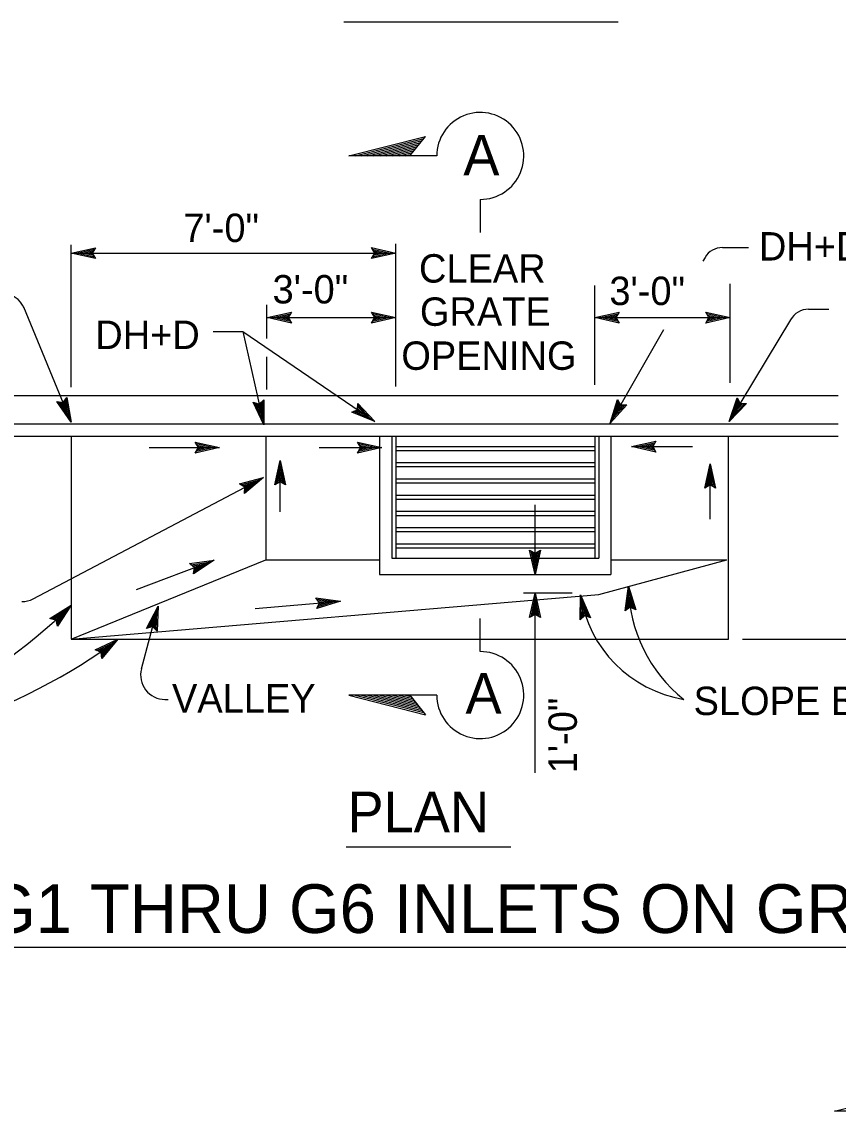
# Model space of a CAD drawing. Extents: x -894 to 866, y -476 to 714.
# Drawn here: x -611 to -409.9, y 167.9 to 436.4 of the extents above; entities that cross this region are included whole.
import ezdxf

# ---------------------------------------------------------------- set-up
doc = ezdxf.new("R2010")
doc.units = 0
for name, color, linetype in [('22 Misc Cnst Det', 7, 'Continuous'), ('56 Stage 3 Anno', 7, 'Continuous'), ('57 Undefined', 7, 'Continuous'), ('60 Nongeo Data', 7, 'Continuous')]:
    doc.layers.add(name, color=color, linetype=linetype)

msp = doc.modelspace()

# ---------------------------------------------------------------- linework, layer by layer
at = {"layer": '22 Misc Cnst Det'}
for p, q in [((-530.49, 403.35), (-511.54, 408.18)), ((-515.45, 403.35), (-511.54, 408.18)), ((-528.93, 403.35), (-511.94, 407.68)), ((-527.37, 403.35), (-512.35, 407.18)), ((-525.81, 403.35), (-512.75, 406.68)), ((-524.26, 403.35), (-513.16, 406.18)), ((-522.7, 403.35), (-513.57, 405.68)), ((-508.78, 403.35), (-530.49, 403.35)), ((-521.14, 403.35), (-513.97, 405.18)), ((-519.58, 403.35), (-514.38, 404.68)), ((-518.02, 403.35), (-514.78, 404.18)), ((-516.46, 403.35), (-515.19, 403.68)), ((-498.07, 392.64), (-498.07, 384.49)), ((-498.07, 281.2), (-498.07, 289.35)), ((-530.49, 270.49), (-511.54, 265.65)), ((-508.78, 270.49), (-530.49, 270.49)), ((-528.93, 270.49), (-511.94, 266.16)), ((-527.37, 270.49), (-512.35, 266.66)), ((-525.81, 270.49), (-512.75, 267.16)), ((-524.26, 270.49), (-513.16, 267.66)), ((-522.7, 270.49), (-513.57, 268.16)), ((-521.14, 270.49), (-513.97, 268.66)), ((-519.58, 270.49), (-514.38, 269.16)), ((-518.02, 270.49), (-514.78, 269.66)), ((-516.46, 270.49), (-515.19, 270.16)), ((-515.45, 270.49), (-511.54, 265.65)), ((-410.8, 167.94), (-391.85, 172.77)), ((-389.09, 167.94), (-410.8, 167.94))]:
    msp.add_line(p, q, dxfattribs=at)
for centre, start, end in [((-498.07, 403.35), 269.9995, 180), ((-498.07, 270.49), 180, 90.0005)]:
    msp.add_arc(centre, 10.72, start, end, dxfattribs=at)
at = {"layer": '56 Stage 3 Anno'}
for p, q in [((-598.87, 346.4), (-598.87, 381.48)), ((-518.87, 346.5), (-518.87, 381.7)), ((-598.87, 379.41), (-592.87, 380.74)), ((-598.87, 379.41), (-518.87, 379.41)), ((-592.87, 378.07), (-598.87, 379.41)), ((-598.87, 379.41), (-598.87, 379.41)), ((-593.09, 378.43), (-597.49, 379.41)), ((-597.48, 379.42), (-593.1, 380.38)), ((-596.11, 379.41), (-593.28, 380.04)), ((-593.32, 378.79), (-596.11, 379.41)), ((-594.72, 379.41), (-593.52, 379.68)), ((-593.5, 379.13), (-594.72, 379.41)), ((-592.87, 380.74), (-593.67, 379.41)), ((-593.67, 379.41), (-592.87, 378.07)), ((-592.87, 380.74), (-592.87, 380.74)), ((-524.07, 379.41), (-524.87, 380.75)), ((-524.87, 380.75), (-524.87, 380.75)), ((-524.87, 380.75), (-518.87, 379.41)), ((-518.87, 379.41), (-524.87, 378.08)), ((-524.87, 378.08), (-524.07, 379.41)), ((-524.65, 380.4), (-520.25, 379.41)), ((-520.26, 379.41), (-524.63, 378.44)), ((-521.63, 379.41), (-524.46, 378.79)), ((-524.42, 380.04), (-521.63, 379.41)), ((-524.24, 379.69), (-523.01, 379.42)), ((-523.01, 379.42), (-524.22, 379.15)), ((-518.87, 379.41), (-518.87, 379.41)), ((-438.4, 380.77), (-431.99, 380.77)), ((-592.87, 378.07), (-592.87, 378.07)), ((-524.87, 378.08), (-524.87, 378.08)), ((-442.69, 378.35), (-443.23, 377.41)), ((-469.87, 346.92), (-469.87, 371.45)), ((-436.51, 347.44), (-436.51, 371.86)), ((-598.86, 337.76), (-610.54, 366.05)), ((-550.68, 358.36), (-550.68, 366.7)), ((-417.18, 365.58), (-412.15, 365.58)), ((-550.58, 363.5), (-544.58, 364.83)), ((-550.58, 363.5), (-518.87, 363.5)), ((-544.58, 362.16), (-550.58, 363.5)), ((-550.58, 363.5), (-550.58, 363.5)), ((-544.8, 362.52), (-549.2, 363.5)), ((-549.19, 363.51), (-544.81, 364.47)), ((-547.82, 363.5), (-544.99, 364.13)), ((-545.03, 362.88), (-547.82, 363.5)), ((-546.44, 363.5), (-545.23, 363.77)), ((-545.21, 363.22), (-546.44, 363.5)), ((-544.58, 364.83), (-545.38, 363.5)), ((-545.38, 363.5), (-544.58, 362.16)), ((-544.58, 364.83), (-544.58, 364.83)), ((-524.07, 363.5), (-524.87, 364.84)), ((-524.87, 364.84), (-524.87, 364.84)), ((-524.87, 364.84), (-518.87, 363.5)), ((-518.87, 363.5), (-524.87, 362.17)), ((-524.87, 362.17), (-524.07, 363.5)), ((-524.65, 364.49), (-520.25, 363.5)), ((-520.26, 363.5), (-524.63, 362.53)), ((-521.63, 363.5), (-524.46, 362.88)), ((-524.42, 364.13), (-521.63, 363.5)), ((-524.24, 363.78), (-523.01, 363.51)), ((-523.01, 363.51), (-524.22, 363.24)), ((-518.87, 363.5), (-518.87, 363.5)), ((-469.87, 363.5), (-463.87, 364.83)), ((-469.87, 363.5), (-436.51, 363.5)), ((-463.87, 362.16), (-469.87, 363.5)), ((-469.87, 363.5), (-469.87, 363.5)), ((-464.09, 362.52), (-468.49, 363.5)), ((-468.48, 363.51), (-464.1, 364.47)), ((-467.11, 363.5), (-464.28, 364.13)), ((-464.32, 362.88), (-467.11, 363.5)), ((-465.72, 363.5), (-464.52, 363.77)), ((-464.5, 363.22), (-465.72, 363.5)), ((-463.87, 364.83), (-464.67, 363.5)), ((-464.67, 363.5), (-463.87, 362.16)), ((-463.87, 364.83), (-463.87, 364.83)), ((-441.71, 363.5), (-442.51, 364.84)), ((-442.51, 364.84), (-442.51, 364.84)), ((-442.51, 364.84), (-436.51, 363.5)), ((-436.51, 363.5), (-442.51, 362.17)), ((-442.51, 362.17), (-441.71, 363.5)), ((-442.29, 364.49), (-437.89, 363.5)), ((-437.9, 363.5), (-442.27, 362.53)), ((-439.27, 363.5), (-442.1, 362.88)), ((-442.06, 364.13), (-439.27, 363.5)), ((-441.88, 363.78), (-440.65, 363.51)), ((-440.65, 363.51), (-441.86, 363.24)), ((-421.6, 362.93), (-436.74, 337.88)), ((-436.51, 363.5), (-436.51, 363.5)), ((-563.89, 360.1), (-556.54, 360.1)), ((-556.54, 360.1), (-551.4, 337.09)), ((-556.54, 360.1), (-524.02, 337.88)), ((-544.58, 362.16), (-544.58, 362.16)), ((-524.87, 362.17), (-524.87, 362.17)), ((-452.94, 360.46), (-466.09, 337.49)), ((-463.87, 362.16), (-463.87, 362.16)), ((-442.51, 362.17), (-442.51, 362.17)), ((-550.68, 345.81), (-550.68, 353.86)), ((-600.84, 342.57), (-599.91, 343.82)), ((-599.91, 343.82), (-599.91, 343.82)), ((-599.91, 343.82), (-598.86, 337.76)), ((-436.74, 337.88), (-434.77, 343.71)), ((-434.77, 343.71), (-434.77, 343.71)), ((-434.77, 343.71), (-434.05, 342.34)), ((-598.86, 337.76), (-602.38, 342.8)), ((-602.38, 342.8), (-602.38, 342.8)), ((-602.38, 342.8), (-600.84, 342.57)), ((-599.39, 339.04), (-601.95, 342.72)), ((-599.91, 340.31), (-601.57, 342.69)), ((-600.43, 341.59), (-601.14, 342.61)), ((-600.65, 342.83), (-600.43, 341.59)), ((-600.4, 343.13), (-599.91, 340.31)), ((-600.15, 343.48), (-599.38, 339.04)), ((-551.4, 337.09), (-554, 342.66)), ((-554, 342.66), (-554, 342.66)), ((-554, 342.66), (-552.53, 342.17)), ((-551.7, 338.45), (-553.6, 342.51)), ((-552, 339.79), (-553.23, 342.41)), ((-552.3, 341.14), (-552.82, 342.26)), ((-552.53, 342.17), (-551.4, 343.24)), ((-552.3, 342.4), (-552.3, 341.14)), ((-552, 342.64), (-552, 339.79)), ((-551.7, 342.95), (-551.7, 338.44)), ((-551.4, 343.24), (-551.4, 343.24)), ((-551.4, 343.24), (-551.4, 337.09)), ((-528.31, 340.82), (-528.22, 342.38)), ((-528.3, 341.15), (-527.44, 340.23)), ((-528.25, 341.53), (-526.3, 339.45)), ((-528.24, 341.96), (-525.16, 338.66)), ((-528.22, 342.38), (-528.22, 342.38)), ((-528.22, 342.38), (-524.02, 337.88)), ((-466.09, 337.49), (-464.27, 343.36)), ((-461.95, 342.03), (-466.09, 337.49)), ((-465.41, 338.7), (-464.07, 342.97)), ((-462.37, 342.02), (-465.41, 338.69)), ((-464.72, 339.88), (-463.86, 342.65)), ((-462.79, 341.99), (-464.72, 339.88)), ((-464.27, 343.36), (-464.27, 343.36)), ((-464.27, 343.36), (-463.51, 342)), ((-464.03, 341.08), (-463.66, 342.26)), ((-463.18, 342.01), (-464.03, 341.08)), ((-463.51, 342), (-461.95, 342.03)), ((-461.95, 342.03), (-461.95, 342.03)), ((-432.48, 342.33), (-436.74, 337.88)), ((-436.02, 339.08), (-434.58, 343.32)), ((-432.9, 342.33), (-436.02, 339.07)), ((-435.3, 340.25), (-434.38, 342.99)), ((-433.33, 342.31), (-435.3, 340.25)), ((-434.59, 341.43), (-434.19, 342.6)), ((-433.72, 342.34), (-434.59, 341.43)), ((-434.05, 342.34), (-432.48, 342.33)), ((-432.48, 342.33), (-432.48, 342.33)), ((-529.73, 340.17), (-528.31, 340.82)), ((-524.02, 337.88), (-529.73, 340.17)), ((-529.73, 340.17), (-529.73, 340.17)), ((-525.17, 338.67), (-529.33, 340.34)), ((-526.3, 339.45), (-528.99, 340.52)), ((-527.44, 340.23), (-528.59, 340.69)), ((-598.86, 337.76), (-598.86, 337.76)), ((-551.4, 337.09), (-551.4, 337.09)), ((-524.02, 337.88), (-524.02, 337.88)), ((-466.09, 337.49), (-466.09, 337.49)), ((-436.74, 337.88), (-436.74, 337.88)), ((-460.78, 331.72), (-454.78, 333.05)), ((-454.78, 333.05), (-455.58, 331.72)), ((-454.78, 333.05), (-454.78, 333.05)), ((-579.64, 331.47), (-562.33, 331.47)), ((-567.53, 331.47), (-568.33, 332.81)), ((-568.33, 332.81), (-568.33, 332.81)), ((-568.33, 332.81), (-562.33, 331.47)), ((-562.33, 331.47), (-568.33, 330.14)), ((-568.33, 330.14), (-567.53, 331.47)), ((-568.11, 332.45), (-563.71, 331.47)), ((-563.72, 331.46), (-568.09, 330.49)), ((-565.09, 331.47), (-567.91, 330.84)), ((-567.88, 332.09), (-565.09, 331.47)), ((-567.7, 331.74), (-566.47, 331.47)), ((-566.47, 331.47), (-567.68, 331.2)), ((-562.33, 331.47), (-562.33, 331.47)), ((-537.78, 331.47), (-522.32, 331.47)), ((-527.52, 331.47), (-528.32, 332.81)), ((-528.32, 332.81), (-528.32, 332.81)), ((-528.32, 332.81), (-522.32, 331.47)), ((-522.32, 331.47), (-528.32, 330.14)), ((-528.32, 330.14), (-527.52, 331.47)), ((-528.1, 332.45), (-523.7, 331.47)), ((-523.71, 331.46), (-528.08, 330.49)), ((-525.08, 331.47), (-527.9, 330.84)), ((-527.87, 332.09), (-525.08, 331.47)), ((-527.69, 331.74), (-526.46, 331.47)), ((-526.46, 331.47), (-527.67, 331.2)), ((-522.32, 331.47), (-522.32, 331.47)), ((-460.78, 331.72), (-445.8, 331.72)), ((-454.78, 330.38), (-460.78, 331.72)), ((-460.78, 331.72), (-460.78, 331.72)), ((-455, 330.74), (-459.4, 331.72)), ((-459.39, 331.73), (-455.02, 332.69)), ((-458.02, 331.72), (-455.2, 332.35)), ((-455.23, 331.1), (-458.02, 331.72)), ((-456.64, 331.72), (-455.43, 331.99)), ((-455.41, 331.45), (-456.64, 331.72)), ((-455.58, 331.72), (-454.78, 330.38)), ((-454.78, 330.38), (-454.78, 330.38)), ((-568.33, 330.14), (-568.33, 330.14)), ((-548.71, 322.27), (-547.37, 328.27)), ((-547.37, 315.61), (-547.37, 328.27)), ((-547.37, 328.27), (-547.37, 328.27)), ((-547.37, 328.27), (-546.04, 322.27)), ((-528.32, 330.14), (-528.32, 330.14)), ((-548.35, 322.49), (-547.37, 326.89)), ((-547.99, 322.72), (-547.37, 325.51)), ((-547.37, 326.88), (-546.4, 322.51)), ((-547.37, 325.51), (-546.74, 322.69)), ((-442.77, 321.5), (-441.43, 327.5)), ((-442.42, 321.72), (-441.43, 326.12)), ((-441.43, 313.81), (-441.43, 327.5)), ((-441.43, 327.5), (-441.43, 327.5)), ((-441.43, 327.5), (-440.1, 321.5)), ((-441.43, 326.11), (-440.46, 321.73)), ((-608.24, 294.21), (-551.46, 324.13)), ((-557.39, 322.52), (-551.46, 324.13)), ((-557.39, 322.52), (-551.46, 324.13)), ((-556.06, 321.7), (-557.39, 322.52)), ((-557.39, 322.52), (-557.39, 322.52)), ((-556.06, 321.7), (-557.39, 322.52)), ((-557.39, 322.52), (-557.39, 322.52)), ((-557.03, 322.3), (-552.68, 323.49)), ((-557.03, 322.3), (-552.68, 323.49)), ((-556.66, 322.09), (-553.9, 322.84)), ((-556.66, 322.09), (-553.9, 322.84)), ((-556.34, 321.87), (-555.13, 322.2)), ((-556.34, 321.87), (-555.13, 322.2)), ((-551.46, 324.13), (-556.15, 320.15)), ((-551.46, 324.13), (-556.15, 320.15)), ((-552.69, 323.48), (-556.11, 320.58)), ((-552.69, 323.48), (-556.11, 320.58)), ((-553.9, 322.84), (-556.11, 320.97)), ((-553.9, 322.84), (-556.11, 320.97)), ((-555.13, 322.2), (-556.07, 321.4)), ((-555.13, 322.2), (-556.07, 321.4)), ((-551.46, 324.13), (-551.46, 324.13)), ((-551.46, 324.13), (-551.46, 324.13)), ((-547.37, 323.07), (-548.71, 322.27)), ((-548.71, 322.27), (-548.71, 322.27)), ((-547.65, 322.9), (-547.37, 324.13)), ((-547.37, 324.13), (-547.1, 322.92)), ((-546.04, 322.27), (-547.37, 323.07)), ((-546.04, 322.27), (-546.04, 322.27)), ((-441.43, 322.3), (-442.77, 321.5)), ((-442.06, 321.95), (-441.44, 324.74)), ((-441.71, 322.13), (-441.44, 323.36)), ((-441.44, 324.74), (-440.81, 321.91)), ((-441.44, 323.36), (-441.17, 322.15)), ((-440.1, 321.5), (-441.43, 322.3)), ((-556.15, 320.15), (-556.06, 321.7)), ((-556.15, 320.15), (-556.06, 321.7)), ((-556.15, 320.16), (-556.15, 320.16)), ((-556.15, 320.16), (-556.15, 320.16)), ((-442.77, 321.5), (-442.77, 321.5)), ((-440.1, 321.5), (-440.1, 321.5)), ((-484.57, 300.23), (-484.57, 317.38)), ((-484.57, 300.23), (-485.9, 306.23)), ((-485.9, 306.23), (-485.9, 306.23)), ((-485.9, 306.23), (-484.57, 305.43)), ((-484.57, 305.43), (-483.23, 306.23)), ((-483.23, 306.23), (-484.57, 300.23)), ((-483.23, 306.23), (-483.23, 306.23)), ((-582.78, 296.52), (-563.62, 303.74)), ((-569.71, 302.88), (-563.62, 303.74)), ((-563.62, 303.74), (-568.77, 300.38)), ((-563.62, 303.74), (-563.62, 303.74)), ((-484.57, 301.62), (-485.54, 306)), ((-484.57, 303), (-485.19, 305.82)), ((-484.56, 304.38), (-484.83, 305.59)), ((-483.58, 306.02), (-484.57, 301.61)), ((-483.94, 305.78), (-484.57, 303)), ((-484.29, 305.61), (-484.56, 304.38)), ((-568.49, 301.91), (-569.71, 302.88)), ((-569.71, 302.88), (-569.71, 302.88)), ((-569.38, 302.62), (-564.91, 303.25)), ((-569.04, 302.37), (-566.21, 302.77)), ((-568.77, 300.38), (-568.49, 301.91)), ((-568.75, 302.1), (-567.5, 302.28)), ((-564.92, 303.25), (-568.67, 300.8)), ((-566.21, 302.77), (-568.63, 301.18)), ((-567.5, 302.28), (-568.54, 301.6)), ((-568.77, 300.38), (-568.77, 300.38)), ((-484.57, 300.23), (-484.57, 300.23)), ((-487.38, 295.68), (-475.46, 295.68)), ((-485.91, 289.57), (-484.57, 295.57)), ((-484.57, 251.3), (-484.57, 295.57)), ((-484.57, 295.57), (-484.57, 295.57)), ((-484.57, 295.57), (-483.24, 289.57)), ((-462.39, 291.25), (-461.53, 297.34)), ((-462.05, 291.5), (-461.42, 295.97)), ((-461.53, 297.34), (-461.53, 297.34)), ((-461.53, 297.34), (-459.73, 291.47)), ((-461.41, 295.96), (-460.11, 291.67)), ((-553.52, 291.82), (-532.47, 293.67)), ((-537.65, 293.21), (-538.56, 294.48)), ((-538.56, 294.48), (-538.56, 294.48)), ((-538.56, 294.48), (-532.47, 293.67)), ((-532.47, 293.67), (-538.33, 291.82)), ((-538.33, 291.82), (-537.65, 293.21)), ((-538.31, 294.14), (-533.84, 293.55)), ((-533.85, 293.54), (-538.12, 292.2)), ((-538.05, 293.8), (-535.22, 293.43)), ((-535.22, 293.43), (-537.98, 292.56)), ((-537.84, 293.47), (-536.59, 293.31)), ((-536.59, 293.31), (-537.78, 292.94)), ((-532.47, 293.67), (-532.47, 293.67)), ((-485.55, 289.79), (-484.57, 294.19)), ((-485.19, 290.02), (-484.57, 292.81)), ((-484.57, 292.81), (-483.94, 289.98)), ((-484.56, 294.18), (-483.6, 289.81)), ((-473.48, 289.02), (-473.38, 295.17)), ((-473.38, 295.17), (-473.38, 295.17)), ((-473.38, 295.17), (-470.87, 289.56)), ((-473.18, 289.31), (-473.1, 293.82)), ((-473.1, 293.81), (-471.27, 289.72)), ((-461.71, 291.76), (-461.31, 294.59)), ((-461.38, 291.96), (-461.2, 293.21)), ((-461.31, 294.59), (-460.46, 291.82)), ((-461.2, 293.21), (-460.84, 292.03)), ((-604.09, 289.37), (-598.87, 292.62)), ((-603.68, 289.27), (-599.85, 291.65)), ((-603.27, 289.17), (-600.84, 290.68)), ((-600.84, 290.68), (-602.42, 288.26)), ((-599.86, 291.64), (-602.3, 287.88)), ((-598.87, 292.62), (-602.22, 287.46)), ((-598.87, 292.62), (-598.87, 292.62)), ((-581.56, 276.95), (-577.47, 292.37)), ((-580.3, 286.92), (-577.47, 292.37)), ((-579.9, 287.03), (-577.82, 291.04)), ((-577.82, 291.03), (-578.01, 286.55)), ((-577.47, 292.37), (-577.72, 286.23)), ((-577.47, 292.37), (-577.47, 292.37)), ((-538.33, 291.82), (-538.33, 291.82)), ((-484.57, 290.37), (-485.91, 289.57)), ((-484.85, 290.2), (-484.57, 291.43)), ((-484.57, 291.43), (-484.3, 290.22)), ((-483.24, 289.57), (-484.57, 290.37)), ((-472.33, 290.08), (-473.48, 289.02)), ((-472.87, 289.61), (-472.83, 292.47)), ((-472.83, 292.47), (-471.64, 289.82)), ((-472.57, 289.85), (-472.55, 291.11)), ((-472.55, 291.11), (-472.04, 289.98)), ((-470.87, 289.56), (-472.33, 290.08)), ((-461.12, 292.16), (-462.39, 291.25)), ((-462.39, 291.25), (-462.39, 291.25)), ((-459.73, 291.47), (-461.12, 292.16)), ((-459.73, 291.47), (-459.73, 291.47)), ((-602.58, 288.97), (-604.09, 289.37)), ((-604.09, 289.37), (-604.09, 289.37)), ((-602.9, 289.05), (-601.83, 289.72)), ((-602.22, 287.46), (-602.58, 288.97)), ((-601.83, 289.72), (-602.5, 288.68)), ((-602.22, 287.46), (-602.22, 287.46)), ((-578.8, 287.35), (-580.3, 286.92)), ((-579.49, 287.17), (-578.18, 289.7)), ((-579.11, 287.25), (-578.53, 288.37)), ((-577.72, 286.23), (-578.8, 287.35)), ((-578.53, 288.37), (-578.58, 287.13)), ((-578.18, 289.7), (-578.3, 286.81)), ((-485.91, 289.57), (-485.91, 289.57)), ((-483.24, 289.57), (-483.24, 289.57)), ((-473.48, 289.02), (-473.48, 289.02)), ((-470.87, 289.56), (-470.87, 289.56)), ((-580.3, 286.92), (-580.3, 286.92)), ((-577.72, 286.23), (-577.72, 286.23)), ((-592.97, 281.63), (-587.4, 284.25)), ((-592.58, 281.48), (-588.49, 283.4)), ((-592.17, 281.34), (-589.59, 282.56)), ((-589.59, 282.56), (-591.44, 280.33)), ((-588.5, 283.39), (-591.37, 279.95)), ((-587.4, 284.25), (-591.33, 279.52)), ((-587.4, 284.25), (-587.4, 284.25)), ((-433.45, 284.25), (-318.6, 284.25)), ((-591.51, 281.06), (-592.97, 281.63)), ((-592.97, 281.63), (-592.97, 281.63)), ((-591.82, 281.18), (-590.68, 281.71)), ((-591.33, 279.52), (-591.51, 281.06)), ((-590.68, 281.71), (-591.47, 280.76)), ((-591.33, 279.52), (-591.33, 279.52)), ((-575.76, 269.41), (-574.98, 269.41))]:
    msp.add_line(p, q, dxfattribs=at)
for centre, radius, start, end in [((-438.4, 375.77), 5, 90, 148.9044), ((-615.99, 363.52), 6, 22.4484, 90), ((-417.18, 360.58), 5, 90, 151.9669), ((-425.22, 297.78), 36.33, 180.8404, 231.2722), ((-611.04, 299.52), 6, 270, 297.7839), ((-442.84, 299.92), 30.91, 188.8292, 260.495), ((-575.76, 275.41), 6, 165.1302, 270)]:
    msp.add_arc(centre, radius, start, end, dxfattribs=at)
for centre, major_axis, ratio, start_param, end_param in [((-637.83, 299.65), (57.8, 37.97), 0.433466, 3.759597, 5.140399), ((-637.19, 289.81), (66.73, 23.58), 0.400186, 3.968837, 5.403134)]:
    msp.add_ellipse(centre, major_axis=major_axis, ratio=ratio, start_param=start_param, end_param=end_param, dxfattribs=at)
at = {"layer": '57 Undefined'}
for p, q in [((-531.67, 436.41), (-464.12, 436.41)), ((-531.08, 233.09), (-490.55, 233.09)), ((-280.44, 208.3), (-732.63, 208.3))]:
    msp.add_line(p, q, dxfattribs=at)
at = {"layer": '60 Nongeo Data'}
for p, q in [((-409.87, 344.25), (-646.87, 344.25)), ((-409.87, 337.25), (-649.66, 337.25)), ((-409.87, 334.25), (-646.87, 334.25)), ((-598.87, 334.25), (-598.87, 284.25)), ((-550.87, 334.25), (-550.87, 303.85)), ((-522.87, 334.25), (-522.87, 300.23)), ((-519.87, 334.25), (-519.87, 304.25)), ((-518.87, 334.25), (-518.87, 304.25)), ((-469.87, 334.25), (-469.87, 304.25)), ((-468.87, 334.25), (-468.87, 304.25)), ((-465.87, 334.25), (-465.87, 300.23)), ((-436.87, 284.25), (-436.87, 334.25)), ((-518.87, 331.78), (-469.87, 331.78)), ((-518.87, 330.78), (-469.87, 330.78)), ((-518.87, 327.78), (-469.87, 327.78)), ((-518.87, 326.78), (-469.87, 326.78)), ((-518.87, 323.78), (-469.87, 323.78)), ((-518.87, 322.78), (-469.87, 322.78)), ((-518.87, 319.78), (-469.87, 319.78)), ((-518.87, 318.78), (-469.87, 318.78)), ((-518.87, 315.78), (-469.87, 315.78)), ((-518.87, 314.78), (-469.87, 314.78)), ((-518.87, 311.78), (-469.87, 311.78)), ((-518.87, 310.78), (-469.87, 310.78)), ((-518.87, 306.78), (-469.87, 306.78)), ((-518.83, 307.78), (-469.87, 307.78)), ((-598.87, 284.25), (-550.87, 303.85)), ((-550.87, 303.85), (-522.87, 303.85)), ((-519.87, 304.25), (-488.32, 304.25)), ((-488.32, 304.25), (-468.87, 304.25)), ((-468.87, 295.25), (-437.29, 303.85)), ((-465.87, 303.85), (-437.32, 303.85)), ((-522.87, 300.23), (-465.87, 300.23)), ((-598.87, 284.25), (-468.87, 295.25)), ((-598.87, 284.25), (-436.87, 284.25))]:
    msp.add_line(p, q, dxfattribs=at)

# ---------------------------------------------------------------- texts
at = {"layer": '56 Stage 3 Anno'}
for p in [(-502.25, 398.55), (-501.72, 265.9)]:
    msp.add_text('A', height=10, dxfattribs=at).set_placement(p)
at = {"layer": '57 Undefined'}
for s, height, p in [('7\'-0"', 7, (-571.23, 382.14)), ('DH+D', 7, (-429.4, 377.58)), ('CLEAR', 7, (-513.17, 372.14)), ('3\'-0"', 7, (-549.25, 367)), ('3\'-0"', 7, (-466.25, 366.6)), ('GRATE', 7, (-512.94, 361.49)), ('DH+D', 7, (-592.93, 355.78)), ('OPENING', 7, (-517.52, 350.64)), ('VALLEY', 7, (-574.03, 266.19)), ('SLOPE BREAK LINE', 7, (-445.5, 265.56)), ('PLAN', 10, (-530.81, 236.7)), ('TYPE G0 AND G1 THRU G6 INLETS ON GRADE', 12, (-730.66, 211.86))]:
    msp.add_text(s, height=height, dxfattribs=at).set_placement(p)
msp.add_text('1\'-0"', height=7, rotation=90, dxfattribs=at).set_placement((-474.26, 251.21))

doc.saveas('drawing.dxf')
